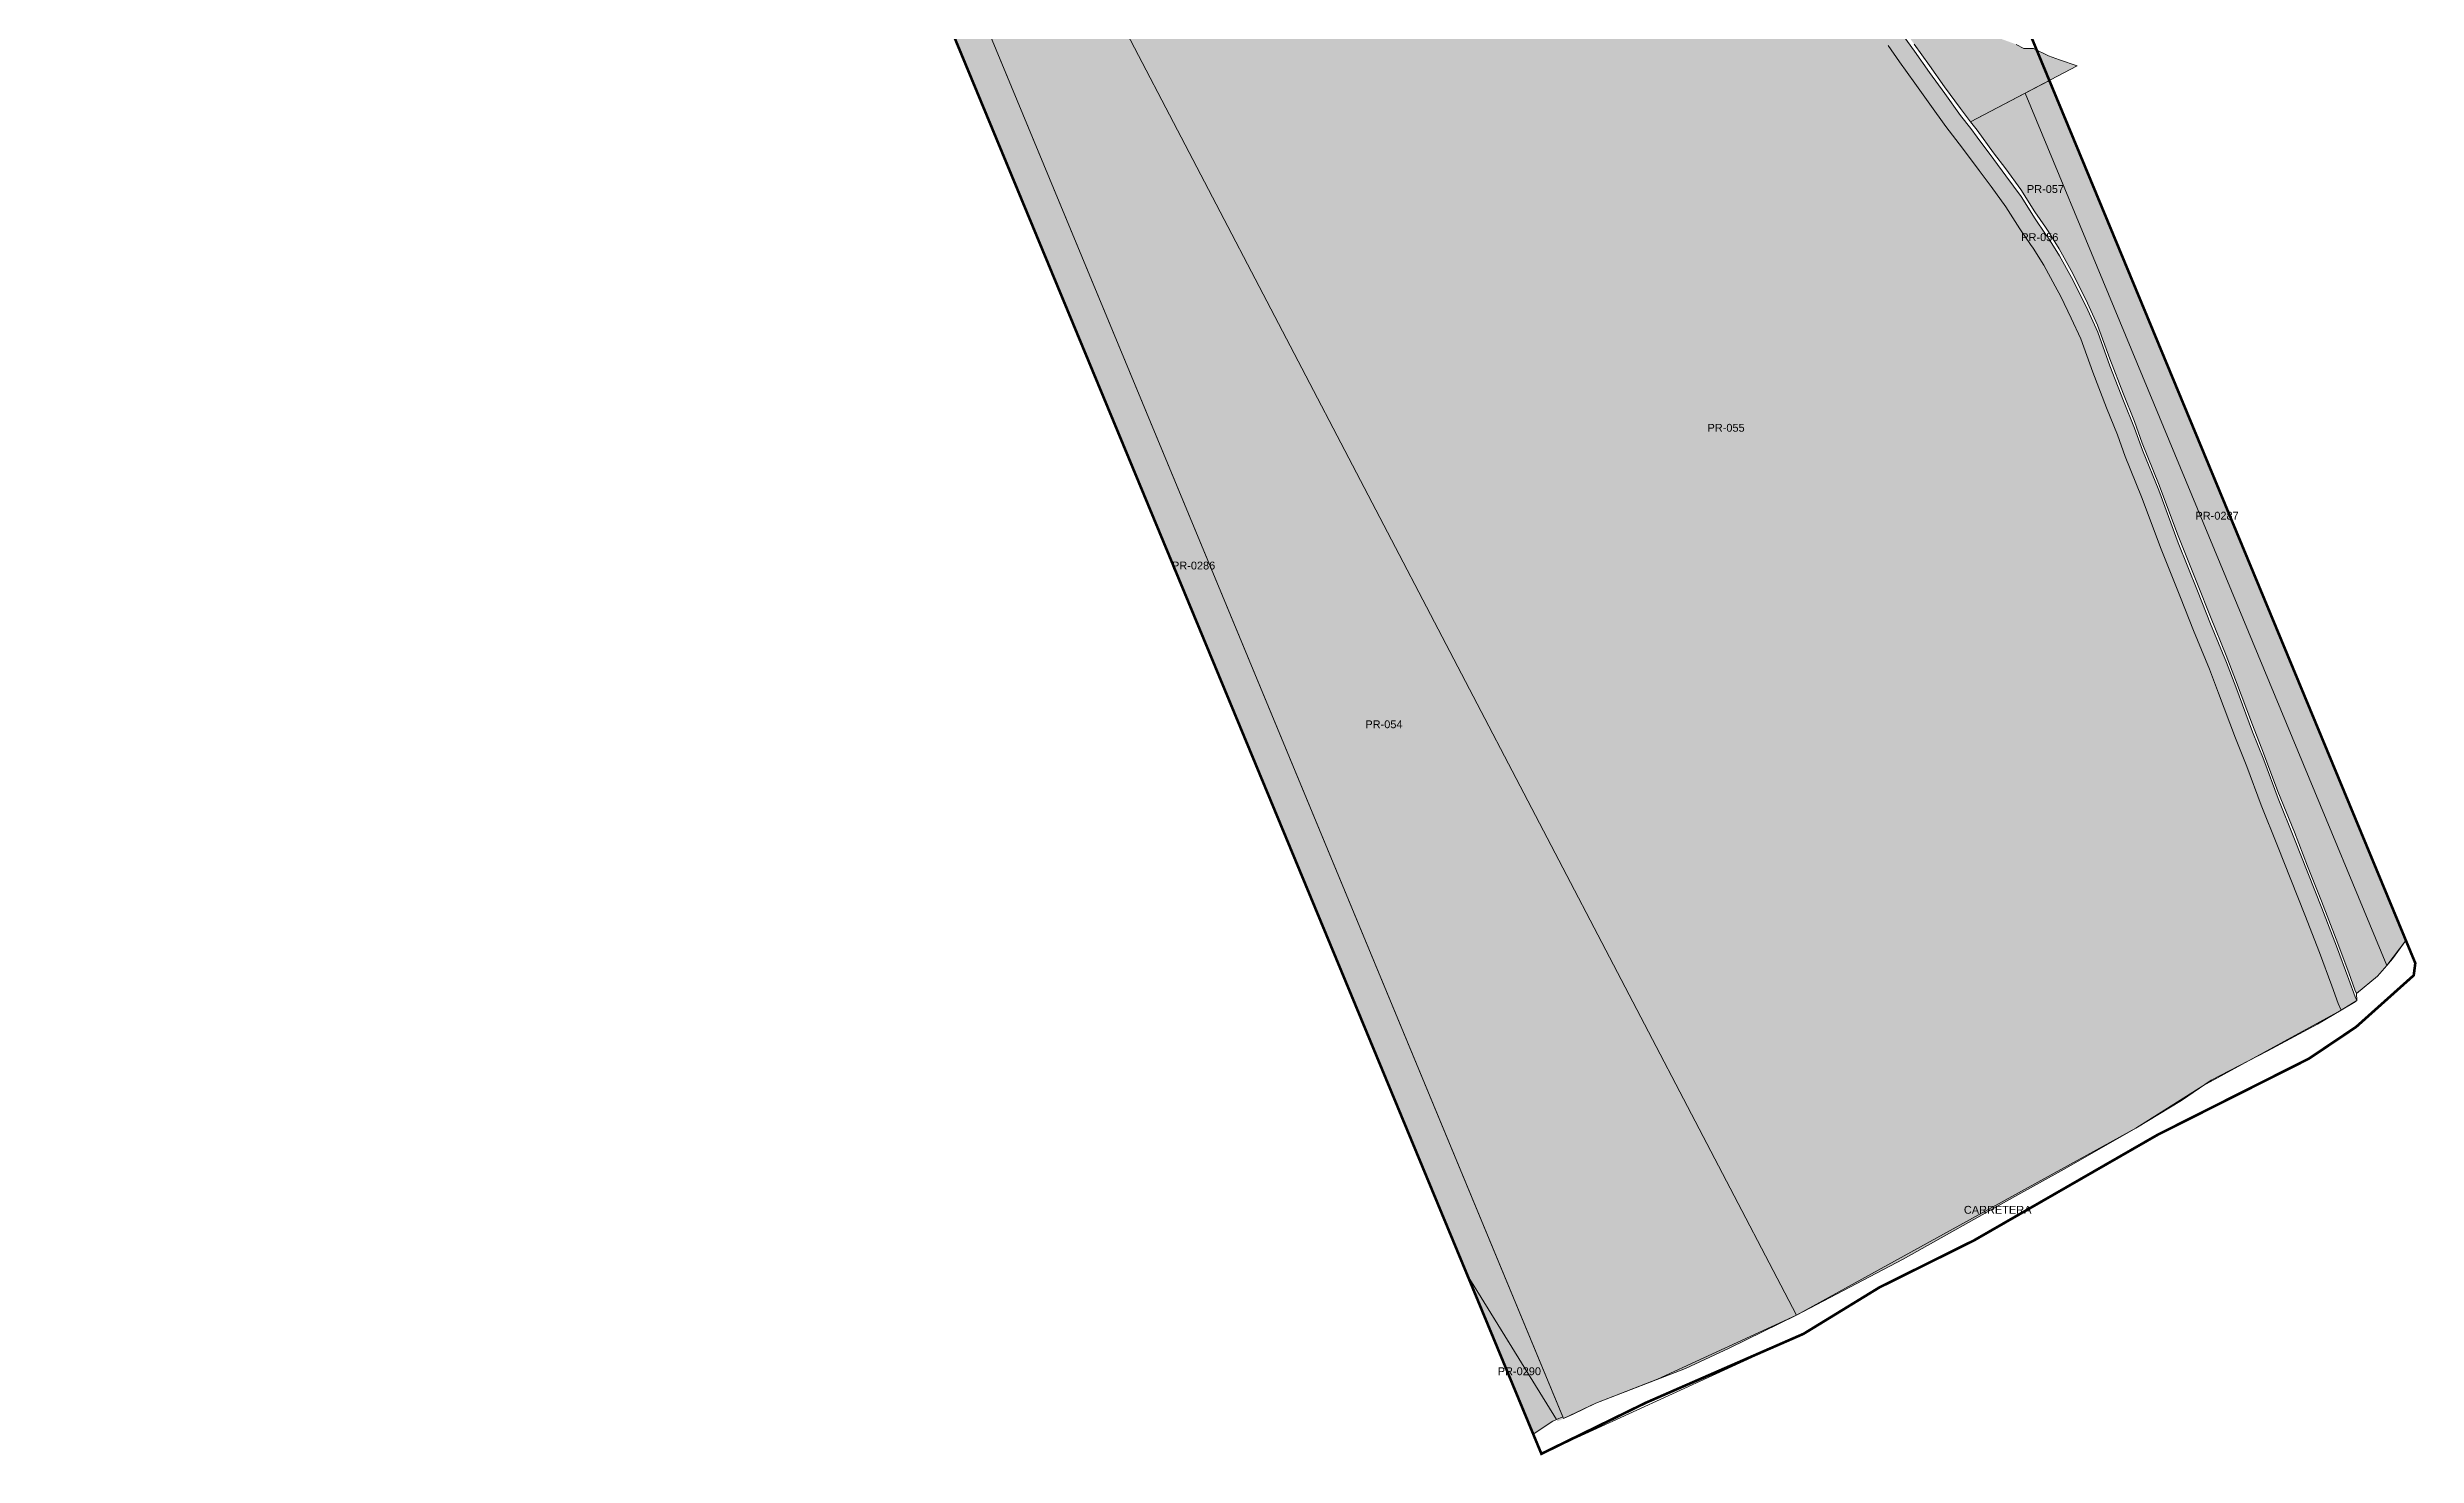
# Model space of a CAD drawing. Header units: inches. Extents: x 775566 to 778268, y 9208057 to 9211417.
# Drawn here: x 777362 to 778268, y 9208057 to 9208595 of the extents above; entities that cross this region are included whole.
import ezdxf
from ezdxf.enums import TextEntityAlignment as Align

# ---------------------------------------------------------------- set-up
doc = ezdxf.new("R2010")
doc.units = ezdxf.units.IN
doc.header["$MEASUREMENT"] = 0
doc.linetypes.add('DASHDOT', pattern=[1, 0.5, -0.25, 0, -0.25])
doc.layers.add('CAJAMARCA_ADQUIRIDOS', color=7, linetype='Continuous', lineweight=9, true_color=0xe2f2c9)
doc.layers.add('PROCESO_&_PENDIENTES', color=7, linetype='Continuous', lineweight=9, true_color=0xc5eefc)
doc.layers.add('CAJAMARCA_ADQUIRIDOSAnno', color=7, linetype='Continuous', true_color=0xafb304)
doc.layers.add('PROCESO__PENDIENTE_CAJAMARCA_UTMAnno', color=7, linetype='Continuous', true_color=0x2b1800)
doc.layers.add('PI_Texto', color=7, linetype='Continuous')
doc.layers.add('PMD-CAJAMARCA', color=212, linetype='Continuous')
doc.styles.add('Arial', font='arial.ttf')

msp = doc.modelspace()

# ---------------------------------------------------------------- hatches: boundary and pattern name
h = msp.add_hatch(color=103)
h.dxf.hatch_style = 1
h.paths.add_polyline_path([(778053.92, 9208629.48), (778057.58, 9208622.7), (778061.19, 9208616.18), (778066.29, 9208608.01), (778071.58, 9208599.89), (778075.85, 9208593.84), (778081.66, 9208585.69), (778087.45, 9208577.61), (778093.53, 9208569.25), (778097.39, 9208564.22), (778099.9, 9208560.96), (778106.23, 9208552.38), (778110.88, 9208546.22), (778116.67, 9208538.27), (778122.07, 9208529.74), (778126.04, 9208523.88), (778127.1, 9208522.34), (778131.35, 9208515.61), (778135.93, 9208507.27), (778138.07, 9208503.12), (778142.16, 9208494.78), (778146.03, 9208486.42), (778150.67, 9208473.5), (778155.87, 9208460.04), (778160.09, 9208449.59), (778163.09, 9208441.26), (778169.3, 9208425.87), (778176.81, 9208405.83), (778184.2, 9208387.4), (778189.17, 9208374.84), (778195.26, 9208360.05), (778198.76, 9208350.73), (778205.24, 9208333.52), (778209.51, 9208322.76), (778215.04, 9208308.02), (778221.31, 9208292.46), (778226.38, 9208279.54), (778231.73, 9208266.08), (778237.34, 9208251.53), (778242.08, 9208238.7), (778244.5, 9208232.14), (778245.1, 9208230.74), (778244.42, 9208230.17), (778239.09, 9208226.98), (778237.99, 9208229.56), (778235.52, 9208236.27), (778230.79, 9208249.05), (778225.21, 9208263.53), (778219.87, 9208276.97), (778214.8, 9208289.87), (778208.51, 9208305.48), (778202.98, 9208320.24), (778198.71, 9208331), (778192.21, 9208348.27), (778188.75, 9208357.48), (778182.68, 9208372.21), (778177.7, 9208384.81), (778170.28, 9208403.3), (778162.77, 9208423.33), (778156.54, 9208438.76), (778153.55, 9208447.09), (778149.36, 9208457.47), (778144.11, 9208471.06), (778139.55, 9208483.76), (778135.84, 9208491.77), (778131.82, 9208499.98), (778129.75, 9208503.98), (778125.32, 9208512.05), (778121.25, 9208518.48), (778120.25, 9208519.94), (778116.22, 9208525.9), (778110.88, 9208534.34), (778105.26, 9208542.05), (778100.62, 9208548.19), (778094.3, 9208556.75), (778087.93, 9208565.06), (778081.78, 9208573.51), (778075.97, 9208581.62), (778070.14, 9208589.79), (778065.78, 9208595.96), (778060.39, 9208604.25), (778055.16, 9208612.63), (778051.44, 9208619.34), (778047.77, 9208626.13), (778043.02, 9208634.81), (778038.18, 9208643.64), (778033.46, 9208652.57), (778028.76, 9208661.1), (778023.91, 9208670.03), (778019.15, 9208678.83), (778014.37, 9208687.63), (778009.52, 9208696.45), (778004.78, 9208705.37), (778000.07, 9208714.03), (777995.27, 9208722.86), (777990.58, 9208731.49), (777982.5, 9208746.75), (777986.65, 9208748.54), (777988.92, 9208749.59), (777996.75, 9208734.8), (778001.42, 9208726.2), (778006.22, 9208717.37), (778010.94, 9208708.68), (778015.68, 9208699.78), (778020.51, 9208690.99), (778025.3, 9208682.16), (778030.06, 9208673.37), (778034.9, 9208664.46), (778039.62, 9208655.9), (778044.34, 9208646.96), (778049.16, 9208638.18)])
at = {"layer": 'PI_Texto'}
h = msp.add_hatch(color=103, dxfattribs=at)
h.dxf.hatch_style = 1
h.paths.add_polyline_path([(777685.24, 9208689.21), (777705.45, 9208670.65), (777757.66, 9208621.44), (777768.54, 9208612.17), (778030.73, 9208110.35), (778004.95, 9208097.68), (777988.25, 9208090.01), (777953.98, 9208076.73), (777945.24, 9208072.5), (777941.6, 9208070.79)])
h.paths.add_polyline_path([(777768.54, 9208612.17), (777800.69, 9208652.5), (777840.32, 9208704.71), (777881.29, 9208757.98), (777917.77, 9208805.62), (777931.77, 9208823.35), (777950.36, 9208793.71), (777949.68, 9208788.96), (777949.05, 9208777.11), (777948.67, 9208755.04), (777949.27, 9208747.31), (777949.89, 9208745.36), (777951.85, 9208743.97), (777954.94, 9208742.26), (777960.47, 9208741.04), (777966.11, 9208741.32), (777969.45, 9208742.3), (777972.96, 9208743.62), (777979.88, 9208745.62), (777982.5, 9208746.75), (777990.58, 9208731.49), (777995.27, 9208722.86), (778000.07, 9208714.03), (778004.78, 9208705.37), (778009.52, 9208696.45), (778014.37, 9208687.63), (778019.15, 9208678.83), (778023.91, 9208670.03), (778028.76, 9208661.1), (778033.46, 9208652.57), (778038.18, 9208643.64), (778043.02, 9208634.81), (778047.77, 9208626.13), (778051.44, 9208619.34), (778055.16, 9208612.63), (778060.39, 9208604.25), (778065.78, 9208595.96), (778070.14, 9208589.79), (778075.97, 9208581.62), (778081.78, 9208573.51), (778087.93, 9208565.06), (778094.3, 9208556.75), (778100.62, 9208548.19), (778105.26, 9208542.05), (778110.88, 9208534.34), (778116.22, 9208525.9), (778120.25, 9208519.94), (778121.25, 9208518.48), (778125.32, 9208512.05), (778129.75, 9208503.98), (778131.82, 9208499.98), (778135.84, 9208491.77), (778139.55, 9208483.76), (778144.11, 9208471.06), (778149.36, 9208457.47), (778153.55, 9208447.09), (778156.54, 9208438.76), (778162.77, 9208423.33), (778170.28, 9208403.3), (778177.7, 9208384.81), (778182.68, 9208372.21), (778188.75, 9208357.48), (778192.21, 9208348.27), (778198.71, 9208331), (778202.98, 9208320.24), (778208.51, 9208305.48), (778214.8, 9208289.87), (778219.87, 9208276.97), (778225.21, 9208263.53), (778230.79, 9208249.05), (778235.52, 9208236.27), (778237.99, 9208229.56), (778239.09, 9208226.98), (778230.13, 9208221.62), (778210.81, 9208211.35), (778189.42, 9208200.27), (778178.05, 9208192.42), (778160.54, 9208181.84), (778133.12, 9208166.14), (778114.3, 9208155.77), (778071.48, 9208131.8), (778030.73, 9208110.35)])
h.paths.add_polyline_path([(778097.31, 9208566.84), (778118.28, 9208577.81), (778256.59, 9208244.15), (778253.04, 9208240.04), (778245.01, 9208233.36), (778244.41, 9208234.76), (778242, 9208241.31), (778237.25, 9208254.14), (778231.65, 9208268.7), (778226.3, 9208282.16), (778221.22, 9208295.08), (778214.95, 9208310.64), (778209.42, 9208325.38), (778205.16, 9208336.14), (778198.67, 9208353.35), (778195.18, 9208362.67), (778189.09, 9208377.45), (778184.11, 9208390.01), (778176.72, 9208408.45), (778169.21, 9208428.49), (778163, 9208443.88), (778160, 9208452.21), (778155.78, 9208462.65), (778150.58, 9208476.12), (778145.95, 9208489.03), (778142.07, 9208497.4), (778137.99, 9208505.74), (778135.84, 9208509.89), (778131.26, 9208518.23), (778127.01, 9208524.95), (778125.95, 9208526.5), (778121.98, 9208532.36), (778116.58, 9208540.89), (778110.79, 9208548.84), (778106.14, 9208555), (778099.81, 9208563.58)])
h.paths.add_polyline_path([(778067.59, 9208653.78), (778071.17, 9208645.64), (778074.58, 9208642.31), (778076.87, 9208639.62), (778081.69, 9208633.65), (778082.33, 9208628.49), (778090.1, 9208621.37), (778093.6, 9208614.52), (778098.85, 9208608.72), (778103.81, 9208605.94), (778108.01, 9208598.91), (778114.81, 9208596.43), (778117.68, 9208594.86), (778121.45, 9208594.86), (778127.14, 9208592.08), (778131.39, 9208590.49), (778138.16, 9208588.22), (778097.33, 9208566.85), (778093.47, 9208571.88), (778087.39, 9208580.25), (778081.6, 9208588.32), (778075.79, 9208596.47), (778071.51, 9208602.53), (778066.23, 9208610.64), (778061.13, 9208618.81), (778057.52, 9208625.33), (778053.86, 9208632.11), (778049.09, 9208640.81), (778044.28, 9208649.59), (778039.56, 9208658.53), (778034.84, 9208667.09), (778030, 9208676), (778025.24, 9208684.8), (778020.5, 9208693.53), (778020.47, 9208693.57), (778035.62, 9208701.45), (778060.54, 9208714.77), (778059.5, 9208706.41), (778057.81, 9208698.26), (778056.52, 9208691.62), (778054.67, 9208683.68), (778054.92, 9208676.44), (778054.24, 9208673.96), (778057.68, 9208670.61), (778065.24, 9208661.2)], flags=17)
h.paths.add_polyline_path([(777963.65, 9208836.42), (777959.97, 9208831.48), (777955.99, 9208823.94), (777953.21, 9208813.43), (777951.82, 9208807.14), (777936.49, 9208831.58), (777964.06, 9208866.51), (777978.91, 9208854.39), (777974.09, 9208848.75), (777968.19, 9208841.78)])
h = msp.add_hatch(color=103, dxfattribs=at)
h.dxf.hatch_style = 1
h.paths.add_polyline_path([(777685.24, 9208689.21), (777705.45, 9208670.65), (777757.66, 9208621.44), (777768.54, 9208612.17), (778030.73, 9208110.35), (778004.95, 9208097.68), (777988.25, 9208090.01), (777953.98, 9208076.73), (777945.24, 9208072.5), (777941.6, 9208070.79)])
h.paths.add_polyline_path([(777768.54, 9208612.17), (777800.69, 9208652.5), (777840.32, 9208704.71), (777881.29, 9208757.98), (777917.77, 9208805.62), (777931.77, 9208823.35), (777950.36, 9208793.71), (777949.68, 9208788.96), (777949.05, 9208777.11), (777948.67, 9208755.04), (777949.27, 9208747.31), (777949.89, 9208745.36), (777951.85, 9208743.97), (777954.94, 9208742.26), (777960.47, 9208741.04), (777966.11, 9208741.32), (777969.45, 9208742.3), (777972.96, 9208743.62), (777979.88, 9208745.62), (777982.5, 9208746.75), (777990.58, 9208731.49), (777995.27, 9208722.86), (778000.07, 9208714.03), (778004.78, 9208705.37), (778009.52, 9208696.45), (778014.37, 9208687.63), (778019.15, 9208678.83), (778023.91, 9208670.03), (778028.76, 9208661.1), (778033.46, 9208652.57), (778038.18, 9208643.64), (778043.02, 9208634.81), (778047.77, 9208626.13), (778051.44, 9208619.34), (778055.16, 9208612.63), (778060.39, 9208604.25), (778065.78, 9208595.96), (778070.14, 9208589.79), (778075.97, 9208581.62), (778081.78, 9208573.51), (778087.93, 9208565.06), (778094.3, 9208556.75), (778100.62, 9208548.19), (778105.26, 9208542.05), (778110.88, 9208534.34), (778116.22, 9208525.9), (778120.25, 9208519.94), (778121.25, 9208518.48), (778125.32, 9208512.05), (778129.75, 9208503.98), (778131.82, 9208499.98), (778135.84, 9208491.77), (778139.55, 9208483.76), (778144.11, 9208471.06), (778149.36, 9208457.47), (778153.55, 9208447.09), (778156.54, 9208438.76), (778162.77, 9208423.33), (778170.28, 9208403.3), (778177.7, 9208384.81), (778182.68, 9208372.21), (778188.75, 9208357.48), (778192.21, 9208348.27), (778198.71, 9208331), (778202.98, 9208320.24), (778208.51, 9208305.48), (778214.8, 9208289.87), (778219.87, 9208276.97), (778225.21, 9208263.53), (778230.79, 9208249.05), (778235.52, 9208236.27), (778237.99, 9208229.56), (778239.09, 9208226.98), (778230.13, 9208221.62), (778210.81, 9208211.35), (778189.42, 9208200.27), (778178.05, 9208192.42), (778160.54, 9208181.84), (778133.12, 9208166.14), (778114.3, 9208155.77), (778071.48, 9208131.8), (778030.73, 9208110.35)])
h.paths.add_polyline_path([(778097.31, 9208566.84), (778118.28, 9208577.81), (778256.59, 9208244.15), (778253.04, 9208240.04), (778245.01, 9208233.36), (778244.41, 9208234.76), (778242, 9208241.31), (778237.25, 9208254.14), (778231.65, 9208268.7), (778226.3, 9208282.16), (778221.22, 9208295.08), (778214.95, 9208310.64), (778209.42, 9208325.38), (778205.16, 9208336.14), (778198.67, 9208353.35), (778195.18, 9208362.67), (778189.09, 9208377.45), (778184.11, 9208390.01), (778176.72, 9208408.45), (778169.21, 9208428.49), (778163, 9208443.88), (778160, 9208452.21), (778155.78, 9208462.65), (778150.58, 9208476.12), (778145.95, 9208489.03), (778142.07, 9208497.4), (778137.99, 9208505.74), (778135.84, 9208509.89), (778131.26, 9208518.23), (778127.01, 9208524.95), (778125.95, 9208526.5), (778121.98, 9208532.36), (778116.58, 9208540.89), (778110.79, 9208548.84), (778106.14, 9208555), (778099.81, 9208563.58)])
h.paths.add_polyline_path([(778067.59, 9208653.78), (778071.17, 9208645.64), (778074.58, 9208642.31), (778076.87, 9208639.62), (778081.69, 9208633.65), (778082.33, 9208628.49), (778090.1, 9208621.37), (778093.6, 9208614.52), (778098.85, 9208608.72), (778103.81, 9208605.94), (778108.01, 9208598.91), (778114.81, 9208596.43), (778117.68, 9208594.86), (778121.45, 9208594.86), (778127.14, 9208592.08), (778131.39, 9208590.49), (778138.16, 9208588.22), (778097.33, 9208566.85), (778093.47, 9208571.88), (778087.39, 9208580.25), (778081.6, 9208588.32), (778075.79, 9208596.47), (778071.51, 9208602.53), (778066.23, 9208610.64), (778061.13, 9208618.81), (778057.52, 9208625.33), (778053.86, 9208632.11), (778049.09, 9208640.81), (778044.28, 9208649.59), (778039.56, 9208658.53), (778034.84, 9208667.09), (778030, 9208676), (778025.24, 9208684.8), (778020.5, 9208693.53), (778020.47, 9208693.57), (778035.62, 9208701.45), (778060.54, 9208714.77), (778059.5, 9208706.41), (778057.81, 9208698.26), (778056.52, 9208691.62), (778054.67, 9208683.68), (778054.92, 9208676.44), (778054.24, 9208673.96), (778057.68, 9208670.61), (778065.24, 9208661.2)], flags=17)
h.paths.add_polyline_path([(777963.65, 9208836.42), (777959.97, 9208831.48), (777955.99, 9208823.94), (777953.21, 9208813.43), (777951.82, 9208807.14), (777936.49, 9208831.58), (777964.06, 9208866.51), (777978.91, 9208854.39), (777974.09, 9208848.75), (777968.19, 9208841.78)])
h = msp.add_hatch(color=103, dxfattribs=at)
h.dxf.hatch_style = 1
h.paths.add_polyline_path([(777685.24, 9208689.21), (777941.6, 9208070.79), (777939.35, 9208069.74), (777904.75, 9208125.79), (777662.6, 9208710)])
h = msp.add_hatch(color=103, dxfattribs=at)
h.dxf.hatch_style = 1
h.paths.add_polyline_path([(778127.47, 9208582.63), (778118.28, 9208577.82), (778256.58, 9208244.16), (778258.77, 9208246.69), (778263.9, 9208253.65)])
h = msp.add_hatch(color=103, dxfattribs=at)
h.dxf.hatch_style = 1
h.paths.add_polyline_path([(777904.75, 9208125.79), (777930.01, 9208064.85), (777937.57, 9208069.86), (777938.92, 9208070.43)])

# ---------------------------------------------------------------- linework, layer by layer
at = {"layer": 'CAJAMARCA_ADQUIRIDOS', "color": 3}
for points in [[(777941.33, 9208071.45, 0), (777685.24, 9208689.21, 0), (777941.33, 9208071.45, 0), (777938.92, 9208070.43, 0), (777920.17, 9208100.81, 0), (777904.75, 9208125.79, 0), (777663.4, 9208708.07, 0), (777685.24, 9208689.21, 0)], [(777685.24, 9208689.21, 0), (777705.45, 9208670.65, 0), (777757.66, 9208621.44, 0), (777768.54, 9208612.17, 0), (778030.73, 9208110.35, 0), (778004.95, 9208097.68, 0), (777988.25, 9208090.01, 0), (777953.98, 9208076.73, 0), (777945.24, 9208072.5, 0), (777941.6, 9208070.79, 0)], [(778127.47, 9208582.63, 0), (778263.9, 9208253.65, 0), (778258.77, 9208246.69, 0), (778256.58, 9208244.16, 0), (778118.28, 9208577.82, 0)], [(778097.31, 9208566.84, 0), (778118.28, 9208577.81, 0), (778256.59, 9208244.15, 0), (778253.04, 9208240.04, 0), (778245.01, 9208233.36, 0), (778244.41, 9208234.76, 0), (778242, 9208241.31, 0), (778237.25, 9208254.14, 0), (778231.65, 9208268.7, 0), (778226.3, 9208282.16, 0), (778221.22, 9208295.08, 0), (778214.95, 9208310.64, 0), (778209.42, 9208325.38, 0), (778205.16, 9208336.14, 0), (778198.67, 9208353.35, 0), (778195.18, 9208362.67, 0), (778189.09, 9208377.45, 0), (778184.11, 9208390.01, 0), (778176.72, 9208408.45, 0), (778169.21, 9208428.49, 0), (778163, 9208443.88, 0), (778160, 9208452.21, 0), (778155.78, 9208462.65, 0), (778150.58, 9208476.12, 0), (778145.95, 9208489.03, 0), (778142.07, 9208497.4, 0), (778137.99, 9208505.74, 0), (778135.84, 9208509.89, 0), (778131.26, 9208518.23, 0), (778127.01, 9208524.95, 0), (778125.95, 9208526.5, 0), (778121.98, 9208532.36, 0), (778116.58, 9208540.89, 0), (778110.79, 9208548.84, 0), (778106.14, 9208555, 0), (778099.81, 9208563.58, 0)], [(777904.75, 9208125.79, 0), (777938.92, 9208070.43, 0), (777937.57, 9208069.86, 0), (777930.01, 9208064.85, 0)]]:
    msp.add_polyline3d(points, close=True, dxfattribs=at)
for points in [[(778065.78, 9208595.96, 0), (778070.14, 9208589.79, 0), (778075.97, 9208581.62, 0), (778081.78, 9208573.51, 0), (778087.93, 9208565.06, 0), (778094.3, 9208556.75, 0), (778100.62, 9208548.19, 0), (778105.26, 9208542.05, 0), (778110.88, 9208534.34, 0), (778116.22, 9208525.9, 0), (778120.25, 9208519.94, 0), (778121.25, 9208518.48, 0), (778125.32, 9208512.05, 0), (778129.75, 9208503.98, 0), (778131.82, 9208499.98, 0), (778135.84, 9208491.77, 0), (778139.55, 9208483.76, 0), (778144.11, 9208471.06, 0), (778149.36, 9208457.47, 0), (778153.55, 9208447.09, 0), (778156.54, 9208438.76, 0), (778162.77, 9208423.33, 0), (778170.28, 9208403.3, 0), (778177.7, 9208384.81, 0), (778182.68, 9208372.21, 0), (778188.75, 9208357.48, 0), (778192.21, 9208348.27, 0), (778198.71, 9208331, 0), (778202.98, 9208320.24, 0), (778208.51, 9208305.48, 0), (778214.8, 9208289.87, 0), (778219.87, 9208276.97, 0), (778225.21, 9208263.53, 0), (778230.79, 9208249.05, 0), (778235.52, 9208236.27, 0), (778237.99, 9208229.56, 0), (778239.09, 9208226.98, 0), (778230.13, 9208221.62, 0), (778210.81, 9208211.35, 0), (778189.42, 9208200.27, 0), (778178.05, 9208192.42, 0), (778160.54, 9208181.84, 0), (778133.12, 9208166.14, 0), (778114.3, 9208155.77, 0), (778071.48, 9208131.8, 0), (778030.73, 9208110.35, 0), (777768.54, 9208612.17, 0)], [(778071.58, 9208599.89, 0), (778075.85, 9208593.84, 0), (778081.66, 9208585.69, 0), (778087.45, 9208577.61, 0), (778093.53, 9208569.25, 0), (778097.39, 9208564.22, 0), (778099.9, 9208560.96, 0), (778106.23, 9208552.38, 0), (778110.88, 9208546.22, 0), (778116.67, 9208538.27, 0), (778122.07, 9208529.74, 0), (778126.04, 9208523.88, 0), (778127.1, 9208522.34, 0), (778131.35, 9208515.61, 0), (778135.93, 9208507.27, 0), (778138.07, 9208503.12, 0), (778142.16, 9208494.78, 0), (778146.03, 9208486.42, 0), (778150.67, 9208473.5, 0), (778155.87, 9208460.04, 0), (778160.09, 9208449.59, 0), (778163.09, 9208441.26, 0), (778169.3, 9208425.87, 0), (778176.81, 9208405.83, 0), (778184.2, 9208387.4, 0), (778189.17, 9208374.84, 0), (778195.26, 9208360.05, 0), (778198.76, 9208350.73, 0), (778205.24, 9208333.52, 0), (778209.51, 9208322.76, 0), (778215.04, 9208308.02, 0), (778221.31, 9208292.46, 0), (778226.38, 9208279.54, 0), (778231.73, 9208266.08, 0), (778237.34, 9208251.53, 0), (778242.08, 9208238.7, 0), (778244.5, 9208232.14, 0), (778245.1, 9208230.74, 0), (778244.42, 9208230.17, 0), (778239.09, 9208226.98, 0), (778237.99, 9208229.56, 0), (778235.52, 9208236.27, 0), (778230.79, 9208249.05, 0), (778225.21, 9208263.53, 0), (778219.87, 9208276.97, 0), (778214.8, 9208289.87, 0), (778208.51, 9208305.48, 0), (778202.98, 9208320.24, 0), (778198.71, 9208331, 0), (778192.21, 9208348.27, 0), (778188.75, 9208357.48, 0), (778182.68, 9208372.21, 0), (778177.7, 9208384.81, 0), (778170.28, 9208403.3, 0), (778162.77, 9208423.33, 0), (778156.54, 9208438.76, 0), (778153.55, 9208447.09, 0), (778149.36, 9208457.47, 0), (778144.11, 9208471.06, 0), (778139.55, 9208483.76, 0), (778135.84, 9208491.77, 0), (778131.82, 9208499.98, 0), (778129.75, 9208503.98, 0), (778125.32, 9208512.05, 0), (778121.25, 9208518.48, 0), (778120.25, 9208519.94, 0), (778116.22, 9208525.9, 0), (778110.88, 9208534.34, 0), (778105.26, 9208542.05, 0), (778100.62, 9208548.19, 0), (778094.3, 9208556.75, 0), (778087.93, 9208565.06, 0), (778081.78, 9208573.51, 0), (778075.97, 9208581.62, 0), (778070.14, 9208589.79, 0), (778065.78, 9208595.96, 0)], [(778114.81, 9208596.43, 0), (778117.68, 9208594.86, 0), (778121.45, 9208594.86, 0), (778127.14, 9208592.08, 0), (778131.39, 9208590.49, 0), (778138.16, 9208588.22, 0), (778097.33, 9208566.85, 0), (778093.47, 9208571.88, 0), (778087.39, 9208580.25, 0), (778081.6, 9208588.32, 0), (778075.79, 9208596.47, 0)]]:
    msp.add_polyline3d(points, dxfattribs=at)
at = {"layer": 'PMD-CAJAMARCA', "color": 1, "linetype": 'DASHDOT', "lineweight": 18, "true_color": 0xff0000, "const_width": 1}
msp.add_lwpolyline([(777338.18, 9209492.7), (777483.92, 9209141.08), (777483, 9209136.44), (777487.42, 9209132.64), (777933.13, 9208057.32), (777973.04, 9208076.83), (778033.4, 9208103.2), (778062.46, 9208120.98), (778098.65, 9208138.96), (778168.86, 9208179.33), (778226.82, 9208208.5), (778244.84, 9208220.61), (778266.89, 9208240.35), (778267.48, 9208245.02), (776952.29, 9211416.36)], dxfattribs=at)
at = {"layer": 'PROCESO_&_PENDIENTES', "color": 250}
msp.add_lwpolyline([(778263.9, 9208253.65), (778267.48, 9208245.02), (778266.89, 9208240.35), (778244.84, 9208220.61), (778226.82, 9208208.5), (778168.86, 9208179.33), (778098.65, 9208138.96), (778062.46, 9208120.98), (778033.4, 9208103.2), (777933.13, 9208057.32), (777930.01, 9208064.85), (777937.57, 9208069.86), (777938.92, 9208070.43), (777941.33, 9208071.45), (777941.6, 9208070.79), (777953.98, 9208076.73), (777977.55, 9208085.86), (778030.73, 9208110.35), (778160.54, 9208181.84), (778186.24, 9208198.08), (778239.09, 9208226.98), (778245.1, 9208230.74), (778245.01, 9208233.36), (778253.04, 9208240.04), (778256.58, 9208244.16)], close=True, dxfattribs=at)

# ---------------------------------------------------------------- texts
at = {"layer": 'CAJAMARCA_ADQUIRIDOSAnno', "color": 5, "style": 'Arial'}
for s, p in [('PR-057', (778125.98, 9208538.72)), ('PR-056', (778123.82, 9208520.29)), ('PR-055', (778003.79, 9208447.38)), ('PR-0287', (778191.64, 9208413.76)), ('PR-0286', (777800.07, 9208394.69)), ('PR-054', (777872.89, 9208333.97)), ('PR-0290', (777924.71, 9208086.5))]:
    msp.add_text(s, height=3, dxfattribs=at).set_placement(p, align=Align.BOTTOM_CENTER)
at = {"layer": 'PROCESO__PENDIENTE_CAJAMARCA_UTMAnno', "color": 1, "true_color": 0xff0000, "style": 'Arial'}
msp.add_text('CARRETERA', height=3, dxfattribs=at).set_placement((778107.7, 9208148.25), align=Align.BOTTOM_CENTER)

doc.saveas('drawing.dxf')
